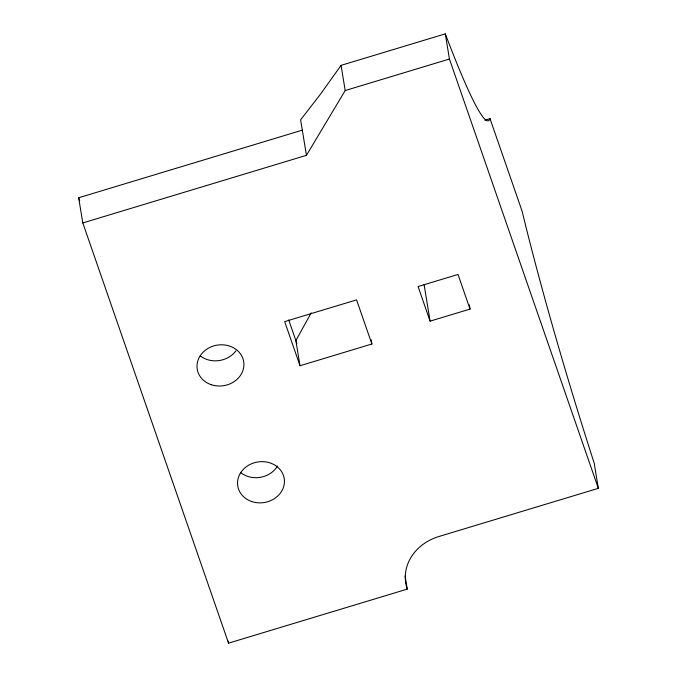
<?xml version="1.0" encoding="UTF-8"?>
<svg xmlns="http://www.w3.org/2000/svg" width="677" height="677" viewBox="0 0 677 677"><rect width="100%" height="100%" fill="white"/><g stroke="black" fill="none" stroke-linecap="round" stroke-linejoin="round"><path stroke-width="1.02" d="M311.192 312.867L295.874 340.565L299.996 365.741L371.885 344.009L371.208 339.871M82.797 222.936L306.444 155.329L345.194 90.54L341.064 65.364L445.305 33.85A300.47 21.918 73.2 0 0 460.242 71.593L463.61 79.522A300.47 21.918 73.2 0 0 490.013 118.661L522.136 211.275A300.47 21.918 73.2 0 0 594.203 463.153L598.333 488.329L438.679 536.59A47.06 41.085 -9.3 0 0 407.258 589.125L228.547 643.15L82.797 222.936L78.667 197.76L302.314 130.153L300.596 119.854L320.712 93.883L341.064 65.364M345.194 90.54L449.426 59.026L445.305 33.85M484.96 120.193L490.013 118.661M470.024 309.084L458.016 274.464L418.081 286.532L430.09 321.152L470.024 309.084L469.347 304.912M449.426 59.026L598.333 488.329M371.885 344.009L356.576 299.869L284.687 321.6L299.996 365.741M288.732 319.967L296.881 343.476M78.667 197.76L79.708 200.756M424.115 284.687L430.09 321.152M405.117 576.034L407.258 589.125M302.314 130.153L306.444 155.329M228.217 641.136L228.547 643.15M277.528 466.047A23.534 20.538 -9.3 0 1 240.784 472.69M235.951 350.779A23.534 20.538 -9.3 0 1 200.257 355.848M251.717 501.53A23.534 20.538 -9.3 0 0 284.281 478.944A23.534 20.538 -9.3 0 0 246.953 466.275A23.534 20.538 -9.3 0 0 251.717 501.53M211.19 384.688A23.534 20.538 -9.3 0 0 243.754 362.093A23.534 20.538 -9.3 0 0 206.426 349.425A23.534 20.538 -9.3 0 0 211.19 384.688"/></g></svg>
